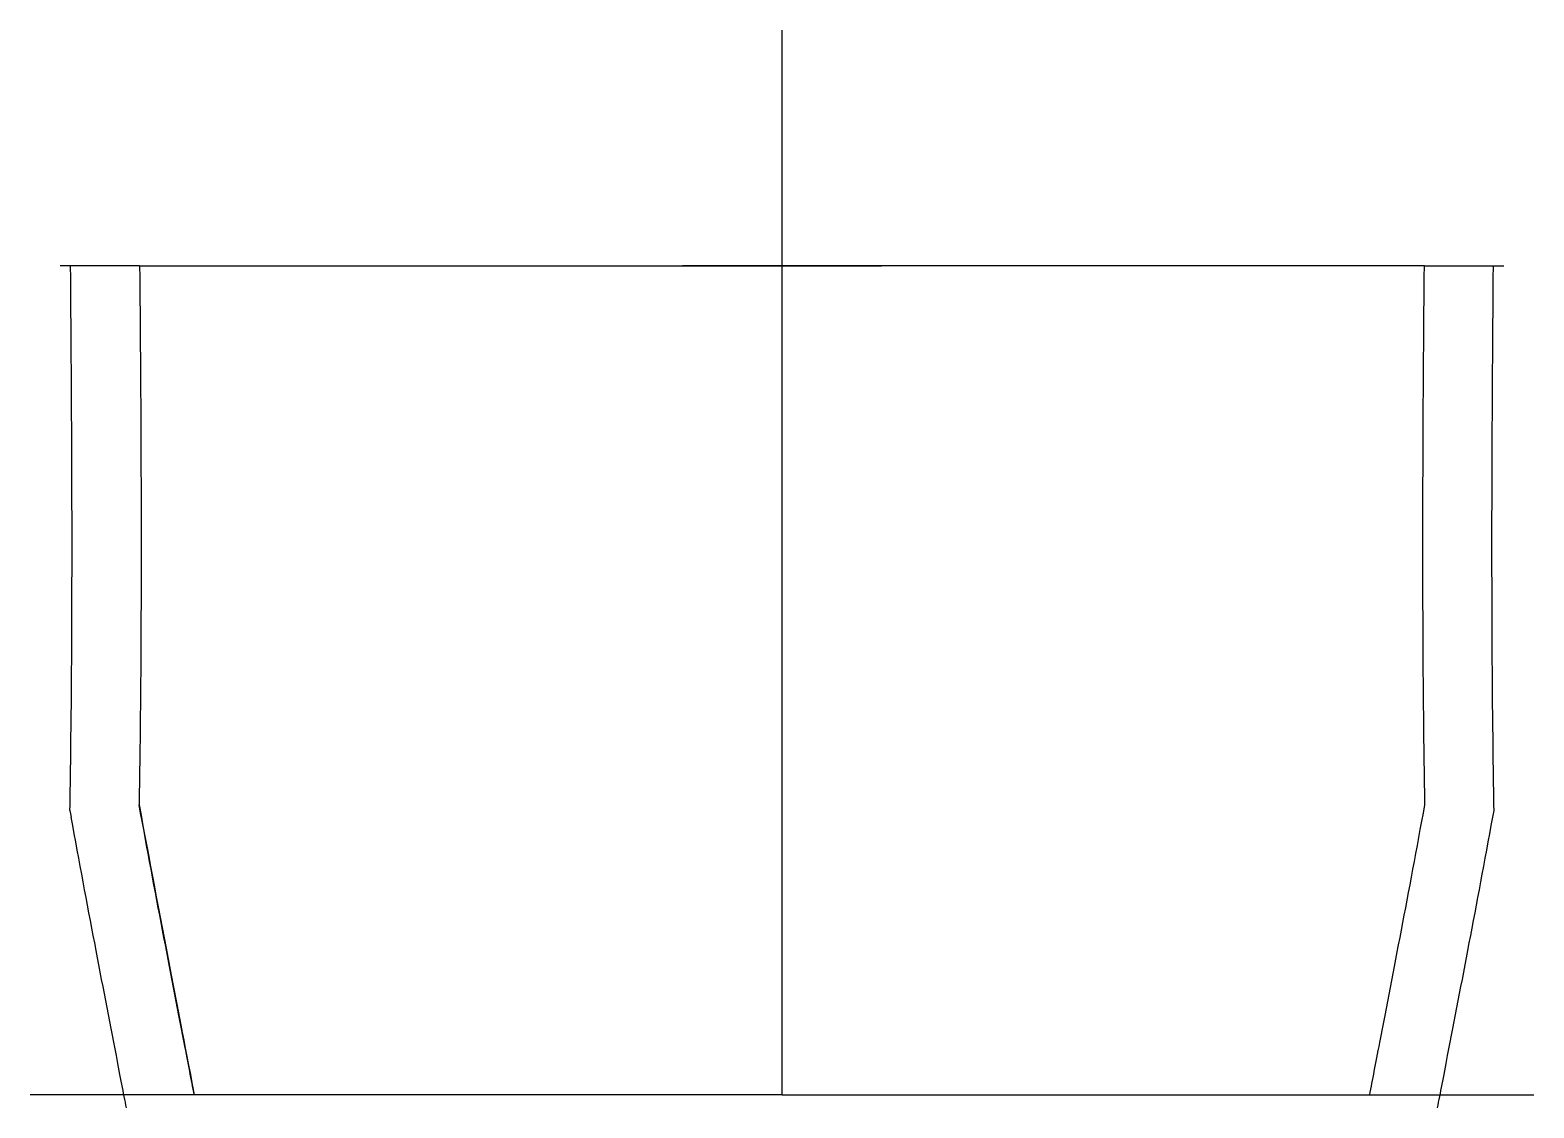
# Model space of a CAD drawing. Header units: inches. Extents: x -21.8 to 21.8, y -0.4 to 30.8.
import ezdxf

# ---------------------------------------------------------------- set-up
doc = ezdxf.new("R2010")
doc.units = ezdxf.units.IN
doc.layers.get('0').update_dxf_attribs({"linetype": 'CONTINUOUS'})

msp = doc.modelspace()

# ---------------------------------------------------------------- linework, layer by layer
for p, q in [((0, 0), (0, 30.825)), ((-18.598, 24), (-20.901, 24)), ((-20.598, 23.982), (-20.598, 24)), ((-18.598, 24), (2.88, 24)), ((18.598, 24), (-2.88, 24)), ((18.598, 24), (20.901, 24)), ((20.598, 23.982), (20.598, 24)), ((-20.616, 8.236), (-20.581, 8.041)), ((0, 0), (-21.771, 0)), ((0, 0), (21.771, 0))]:
    msp.add_line(p, q)
for points, knots in [([(-20.616, 8.236), (-20.615, 8.302), (-20.614, 8.368), (-20.613, 8.434), (-20.556, 11.827), (-20.548, 15.274), (-20.562, 18.676), (-20.569, 20.445), (-20.582, 22.21), (-20.598, 23.982)], [-52.446955, -52.446955, -52.446955, -52.446955, -51.940101, -51.940101, -51.940101, -25.720911, -25.720911, -25.720911, -12.082741, -12.082741, -12.082741, -12.082741]), ([(-18.598, 24), (-18.582, 22.226), (-18.569, 20.456), (-18.548, 15.273), (-18.556, 11.812), (-18.613, 8.4)], [-39.539694, -39.539694, -39.539694, -39.539694, -26.006584, -26.006584, 0, 0, 0, 0]), ([(18.613, 8.4), (18.556, 11.813), (18.548, 15.274), (18.569, 20.457), (18.582, 22.226), (18.598, 24)], [-51.940101, -51.940101, -51.940101, -51.940101, -25.720911, -25.720911, -12.082741, -12.082741, -12.082741, -12.082741]), ([(20.616, 8.236), (20.615, 8.302), (20.614, 8.368), (20.613, 8.434), (20.556, 11.827), (20.548, 15.274), (20.562, 18.676), (20.569, 20.445), (20.582, 22.21), (20.598, 23.982)], [-52.446955, -52.446955, -52.446955, -52.446955, -51.940101, -51.940101, -51.940101, -25.720911, -25.720911, -25.720911, -12.082741, -12.082741, -12.082741, -12.082741]), ([(-18.613, 8.4), (-18.312, 6.752), (-18.04, 5.313), (-17.502, 2.514), (-17.336, 1.657), (-17.016, 0)], [-47.618744, -47.618744, -47.618744, -47.618744, -31.746376, -31.746376, -21.389192, -21.389192, -21.389192, -21.389192]), ([(-17.016, 0), (-17.101, 0.437), (-17.187, 0.885), (-17.71, 3.594), (-18.143, 5.824), (-18.613, 8.4)], [-25.998442, -25.998442, -25.998442, -25.998442, -19.952688, -19.952688, 0, 0, 0, 0]), ([(17.016, 0), (17.101, 0.437), (17.187, 0.885), (17.71, 3.594), (18.143, 5.824), (18.613, 8.4)], [-25.998442, -25.998442, -25.998442, -25.998442, -19.952688, -19.952688, 0, 0, 0, 0]), ([(-18.98, -0.378), (-19.065, 0.059), (-19.151, 0.506), (-19.273, 1.136), (-19.674, 3.214), (-20.108, 5.452), (-20.581, 8.041)], [-25.998442, -25.998442, -25.998442, -25.998442, -19.952688, -19.952688, -19.952688, 0, 0, 0, 0]), ([(18.98, -0.378), (19.065, 0.059), (19.151, 0.506), (19.273, 1.136), (19.674, 3.214), (20.108, 5.452), (20.581, 8.041), (20.592, 8.106), (20.604, 8.171), (20.616, 8.236)], [-25.998442, -25.998442, -25.998442, -25.998442, -19.952688, -19.952688, -19.952688, 0, 0, 0, 0.502814, 0.502814, 0.502814, 0.502814])]:
    msp.add_open_spline(points, degree=3, knots=knots)

doc.saveas('drawing.dxf')
